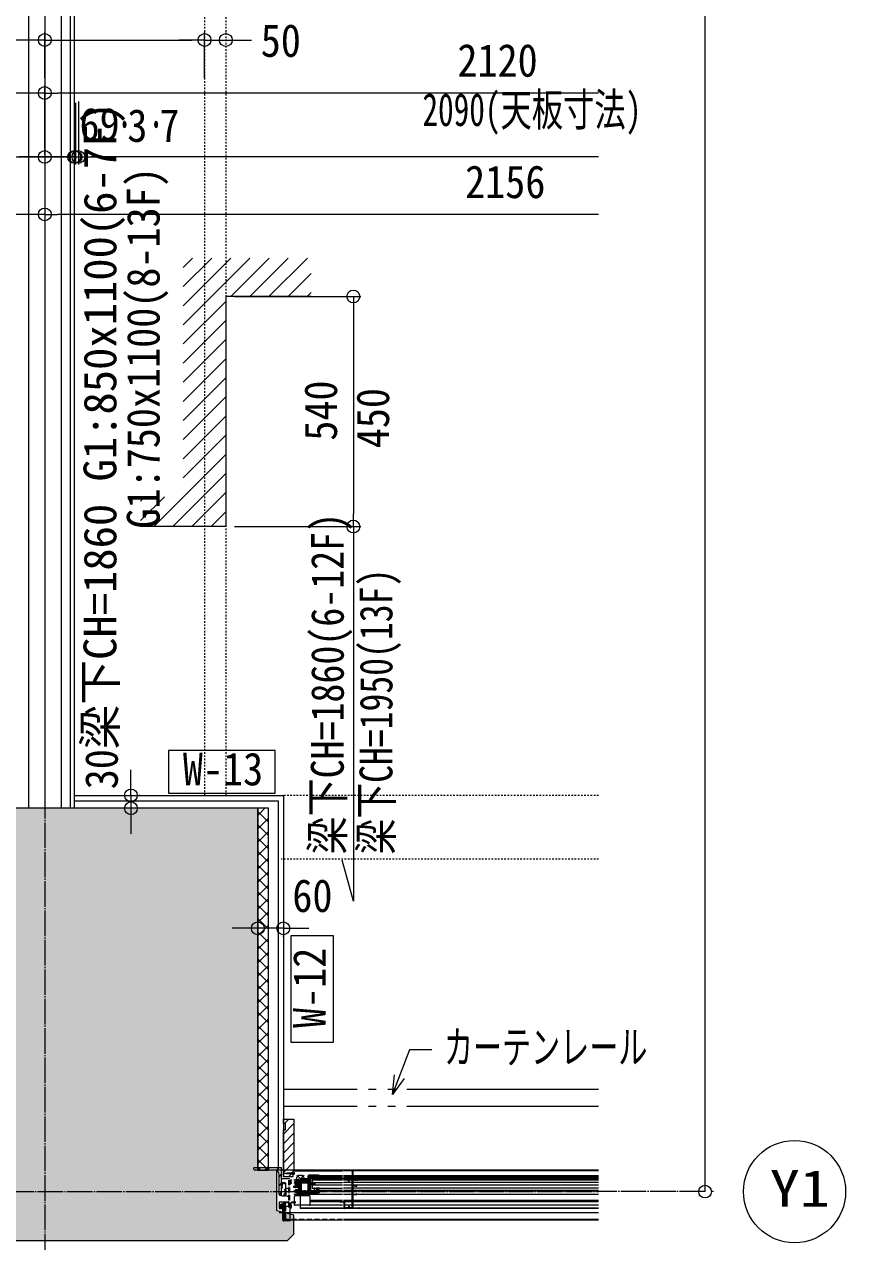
# Model space of a CAD drawing. Units: millimetres at full size, sheet at 1:30. Extents: x -17796 to 21385, y -23279 to 7734.
# Drawn here: x 19436 to 21364, y -5337 to -2479 of the extents above; entities that cross this region are included whole.
import ezdxf
from ezdxf.enums import TextEntityAlignment as Align

# ---------------------------------------------------------------- set-up
doc = ezdxf.new("R2010")
doc.units = ezdxf.units.MM
doc.header["$LTSCALE"] = 30
for name, pattern in [('USER11', [0.25, 0.125, -0.125]), ('USER14', [18.9, 15, -0.9, 0.6, -0.9, 0.6, -0.9]), ('USER2', [2, 1.25, -0.25, 0.25, -0.25]), ('USER7', [0.2, 0.1, -0.1]), ('USER8', [0.75, 0.5, -0.25]), ('USER9', [2.3, 2, -0.1, 0.1, -0.1])]:
    doc.linetypes.add(name, pattern=pattern)
for name, color, linetype, lineweight in [('0-1_(W)電灯', 253, 'Continuous', 18), ('0-A_RC壁', 21, 'Continuous', 18), ('0-C_0_4P', 4, 'Continuous', 18), ('0-D_破線', 30, 'Continuous', 18), ('0-E_遮音材', 254, 'Continuous', 18), ('1-0_掃き出しﾏｰｸ', 253, 'USER7', 18), ('1-8_CH表記', 2, 'Continuous', 18), ('1-F_衛生陶器・住設', 2, 'USER9', 18), ('3-2_寸法', 142, 'Continuous', 18), ('5-5_割付線', 4, 'Continuous', 18), ('5-6_---', 2, 'USER8', 18), ('5-7_補助線', 21, 'Continuous', 20), ('5-E_文字', 6, 'Continuous', 30), ('5-F_寸法', 2, 'USER8', 9), ('6-0_補助線1', 134, 'Continuous', 9), ('6-2_給湯', 2, 'Continuous', 9)]:
    doc.layers.add(name, color=color, linetype=linetype, lineweight=lineweight)
doc.layers.add('6-1_給水', color=7, linetype='Continuous')
doc.styles.add('ＭＳ ゴシック', font='')
doc.styles.get('ＭＳ ゴシック').set_extended_font_data('MS Gothic')

# ---------------------------------------------------------------- blocks, each defined once
blk = doc.blocks.new('REF-TO-1X861')
at = {"layer": '5-5_割付線'}
for p, q in [((3292, 7192.3), (3292, 7223.8)), ((3301, 7232.8), (4327, 7232.8)), ((3481, 7183.3), (3301, 7183.3)), ((3523, 7199.8), (3481, 7199.8)), ((3481, 7183.3), (3481, 7199.8)), ((3523, 7199.8), (3539.5, 7183.3)), ((3742, 7183.3), (3539.5, 7183.3)), ((3742, 6242.8), (3742, 7183.3)), ((3791.5, 5197.3), (3791.5, 7168.3)), ((3806.5, 7183.3), (3983.5, 7183.3)), ((3992.5, 7067.8), (3992.5, 7174.3)), ((4027, 7052.8), (4007.5, 7052.8)), ((4042, 7067.8), (4042, 7174.3)), ((4051, 7183.3), (4277.5, 7183.3)), ((4292.5, 7168.3), (4292.5, 6782.8)), ((4342, 7217.8), (4342, 6782.8)), ((3457, 6191.8), (3457, 6227.8)), ((3484, 6182.8), (3466, 6182.8)), ((3742, 6242.8), (3472, 6242.8)), ((3742, 6206.8), (3493, 6206.8)), ((3493, 6191.8), (3493, 6206.8)), ((3742, 5617.3), (3742, 6206.8)), ((4582, 6752.8), (4322.5, 6752.8)), ((4342, 6782.8), (4582, 6782.8)), ((3292, 5141.8), (3292, 5173.3)), ((3406, 5237.8), (3382, 5237.8)), ((3382, 5179.3), (3382, 5201.8)), ((3391, 5210.8), (3412, 5210.8)), ((3553, 5170.3), (3391, 5170.3)), ((3421, 5219.8), (3421, 5222.8)), ((3512.6, 5572.1), (3460.1, 5624.6)), ((3512, 5642.8), (3467.6, 5642.8)), ((3537.5, 5617.3), (3512, 5642.8)), ((3523, 5219.8), (3523, 5222.8)), ((3742, 5567.8), (3523.2, 5567.8)), ((3553, 5210.8), (3532, 5210.8)), ((3742, 5617.3), (3537.5, 5617.3)), ((3562, 5237.8), (3538, 5237.8)), ((3562, 5179.3), (3562, 5201.8)), ((3592, 5182.3), (3592, 5207.8)), ((3742, 5182.3), (3592, 5182.3)), ((3742, 5182.3), (3742, 5567.8)), ((3983.5, 5182.3), (3806.5, 5182.3)), ((3992.5, 5297.8), (3992.5, 5191.3)), ((4027, 5312.8), (4007.5, 5312.8)), ((4042, 5228.8), (4036, 5222.8)), ((4036, 5222.8), (4042, 5216.8)), ((4042, 5297.8), (4042, 5228.8)), ((4042, 5216.8), (4042, 5141.8)), ((3742, 5132.8), (3301, 5132.8)), ((3742, 4541.8), (3742, 5132.8)), ((3832, 4532.8), (3751, 4532.8)), ((3778, 4568.8), (3778, 5132.8)), ((4033, 5132.8), (3778, 5132.8)), ((3832, 4568.8), (3778, 4568.8)), ((3832, 4532.8), (3832, 4568.8))]:
    blk.add_line(p, q, dxfattribs=at)
blk.add_lwpolyline([(3352, 5207.8), (3352, 5182.3), (3301, 5182.3)], dxfattribs=at)
for centre, radius, start, end in [((3301, 7223.8), 9, 90, 180), ((3301, 7192.3), 9, 180, 270), ((3806.5, 7168.3), 15, 90, 180), ((3983.5, 7174.3), 9, 0, 90), ((4007.5, 7067.8), 15, 180, 270), ((4027, 7067.8), 15, 270, 0), ((4051, 7174.3), 9, 90, 180), ((4277.5, 7168.3), 15, 0, 90), ((4327, 7217.8), 15, 0, 90), ((3472, 6227.8), 15, 90, 180), ((3466, 6191.8), 9, 180, 270), ((3484, 6191.8), 9, 270, 0), ((4322.5, 6782.8), 30, 180, 270), ((4582, 6767.8), 15, 270, 90), ((3301, 5173.3), 9, 90, 180), ((3382, 5207.8), 30, 90, 180), ((3391, 5201.8), 9, 90, 180), ((3391, 5179.3), 9, 180, 270), ((3406, 5222.8), 15, 0, 90), ((3412, 5219.8), 9, 270, 0), ((3467.6, 5632.1), 10.6, 90, 225), ((3523.2, 5582.8), 15, 225, 270), ((3538, 5222.8), 15, 90, 180), ((3532, 5219.8), 9, 180, 270), ((3553, 5201.8), 9, 0, 90), ((3553, 5179.3), 9, 270, 360), ((3562, 5207.8), 30, 0, 90), ((3806.5, 5197.3), 15, 180, 270), ((3983.5, 5191.3), 9, 270, 0), ((4007.5, 5297.8), 15, 90, 180), ((4027, 5297.8), 15, 0, 90), ((3301, 5141.8), 9, 180, 270), ((3751, 4541.8), 9, 180, 270), ((4033, 5141.8), 9, 270, 0)]:
    blk.add_arc(centre, radius, start, end, dxfattribs=at)
blk = doc.blocks.new('BZA-127(RR)')
at = {"layer": '5-6_---'}
for p, q in [((696, 2040), (627.5, 2031.4)), ((627.5, 2031.4), (647.7, 1870.4)), ((627.5, 2031.4), (627.5, 1941.4)), ((647.7, 1870.4), (750, 1785.6)), ((647.7, 1870.4), (649, 1780.4)), ((819, 2010), (750, 2010)), ((750, 2010), (750, 90)), ((750, 1875.2), (819, 1818)), ((819, 1722), (750, 1722)), ((819, 2010), (819, 90)), ((819, 1248.5), (750, 1260)), ((819, 1248.5), (1059.9, 1208.4)), ((1110, 1149.2), (1110, 770.8)), ((627.5, 158.6), (649, 319.6)), ((696, 150), (627.5, 158.6)), ((649, 319.6), (750, 409.1)), ((696, 150), (714, 285)), ((696, 150), (696, 60)), ((714, 285), (750, 316.9)), ((714, 285), (714, 195)), ((819, 671.5), (750, 660)), ((750, 316.9), (819, 378)), ((819, 378), (750, 378)), ((819, 135), (750, 135)), ((819, 90), (750, 90)), ((819, 671.5), (1059.9, 711.6))]:
    blk.add_line(p, q, dxfattribs=at)
for points in [[(627.5, 1941.4), (649, 1780.4), (750, 1690.9)], [(696, 2040), (714, 1905), (750, 1875.2)], [(696, 60), (627.5, 68.6), (627.5, 158.6)], [(696, 60), (714, 195), (750, 226.4), (819, 286.6)]]:
    blk.add_lwpolyline(points, dxfattribs=at)
for centre, start, end in [((1050, 1149.2), 0, 80.53767), ((1050, 770.8), 279.46233, 0)]:
    blk.add_arc(centre, 60, start, end, dxfattribs=at)
blk = doc.blocks.new('BAP-500R')
at = {"layer": '5-7_補助線'}
for p, q in [((-450, 30), (-450, -969)), ((-420, 60), (0, 60)), ((60, 0), (60, -969)), ((-450, -969), (60, -969))]:
    blk.add_line(p, q, dxfattribs=at)
for centre, radius, start, end in [((-420, 30), 30, 90, 180), ((0, 0), 60, 0, 90)]:
    blk.add_arc(centre, radius, start, end, dxfattribs=at)
at = {"layer": '5-F_寸法'}
for p, q in [((-450, 0), (0, 0)), ((0, 0), (0, -969))]:
    blk.add_line(p, q, dxfattribs=at)
blk = doc.blocks.new('SUBL42TMR6')
at = {"layer": '5-E_文字', "linetype": 'USER8'}
blk.add_lwpolyline([(-90, 291), (0, 291), (0, 1224), (-90, 1224)], close=True, dxfattribs=at)
at = {"layer": '5-F_寸法'}
for p, q in [((-4125, 1224), (0, 1224)), ((-450, 1260), (0, 1260)), ((0, 0), (0, 1260)), ((-840, 0), (0, 0)), ((-839.7, 45), (0, 45))]:
    blk.add_line(p, q, dxfattribs=at)
at = {"layer": '6-0_補助線1', "color": 3, "lineweight": 20}
blk.add_line((-4125, 1260), (-450, 1260), dxfattribs=at)
at = {"layer": '6-2_給湯'}
for p, q in [((-78.1, 1219.7), (-77.8, 1219.7)), ((-78.1, 1172.1), (-77.8, 1172.1)), ((-78.1, 1124.4), (-77.8, 1124.4)), ((-78.1, 1076.8), (-77.8, 1076.8)), ((-78.1, 1029.2), (-77.8, 1029.2)), ((-78.1, 981.6), (-77.8, 981.6)), ((-78.1, 933.9), (-77.8, 933.9)), ((-78.1, 886.3), (-77.8, 886.3)), ((-66.2, 1195.9), (-65.9, 1195.9)), ((-66.2, 1148.2), (-65.9, 1148.2)), ((-66.2, 1100.6), (-65.9, 1100.6)), ((-66.2, 1053), (-65.9, 1053)), ((-66.2, 1005.4), (-65.9, 1005.4)), ((-66.2, 957.7), (-65.9, 957.7)), ((-66.2, 910.1), (-65.9, 910.1)), ((-66.2, 862.5), (-65.9, 862.5)), ((-54.3, 1219.7), (-54, 1219.7)), ((-54.3, 1172.1), (-54, 1172.1)), ((-54.3, 1124.4), (-54, 1124.4)), ((-54.3, 1076.8), (-54, 1076.8)), ((-54.3, 1029.2), (-54, 1029.2)), ((-54.3, 981.6), (-54, 981.6)), ((-54.3, 933.9), (-54, 933.9)), ((-54.3, 886.3), (-54, 886.3)), ((-42.4, 1195.9), (-42.1, 1195.9)), ((-42.4, 1148.2), (-42.1, 1148.2)), ((-42.4, 1100.6), (-42.1, 1100.6)), ((-42.4, 1053), (-42.1, 1053)), ((-42.4, 1005.4), (-42.1, 1005.4)), ((-42.4, 957.7), (-42.1, 957.7)), ((-42.4, 910.1), (-42.1, 910.1)), ((-42.4, 862.5), (-42.1, 862.5)), ((-30.5, 1219.7), (-30.2, 1219.7)), ((-30.5, 1172.1), (-30.2, 1172.1)), ((-30.5, 1124.4), (-30.2, 1124.4)), ((-30.5, 1076.8), (-30.2, 1076.8)), ((-30.5, 1029.2), (-30.2, 1029.2)), ((-30.5, 981.6), (-30.2, 981.6)), ((-30.5, 933.9), (-30.2, 933.9)), ((-30.5, 886.3), (-30.2, 886.3)), ((-18.6, 1195.9), (-18.3, 1195.9)), ((-18.6, 1148.2), (-18.3, 1148.2)), ((-18.6, 1100.6), (-18.3, 1100.6)), ((-18.6, 1053), (-18.3, 1053)), ((-18.6, 1005.4), (-18.3, 1005.4)), ((-18.6, 957.7), (-18.3, 957.7)), ((-18.6, 910.1), (-18.3, 910.1)), ((-18.6, 862.5), (-18.3, 862.5)), ((-6.7, 1219.7), (-6.4, 1219.7)), ((-6.7, 1172.1), (-6.4, 1172.1)), ((-6.7, 1124.4), (-6.4, 1124.4)), ((-6.7, 1076.8), (-6.4, 1076.8)), ((-6.7, 1029.2), (-6.4, 1029.2)), ((-6.7, 981.6), (-6.4, 981.6)), ((-6.7, 933.9), (-6.4, 933.9)), ((-6.7, 886.3), (-6.4, 886.3)), ((-78.1, 838.7), (-77.8, 838.7)), ((-78.1, 791.1), (-77.8, 791.1)), ((-78.1, 743.4), (-77.8, 743.4)), ((-78.1, 695.8), (-77.8, 695.8)), ((-78.1, 648.2), (-77.8, 648.2)), ((-78.1, 600.6), (-77.8, 600.6)), ((-78.1, 552.9), (-77.8, 552.9)), ((-78.1, 505.3), (-77.8, 505.3)), ((-78.1, 457.7), (-77.8, 457.7)), ((-78.1, 410.1), (-77.8, 410.1)), ((-78.1, 362.4), (-77.8, 362.4)), ((-78.1, 314.8), (-77.8, 314.8)), ((-66.2, 814.9), (-65.9, 814.9)), ((-66.2, 767.2), (-65.9, 767.2)), ((-66.2, 719.6), (-65.9, 719.6)), ((-66.2, 672), (-65.9, 672)), ((-66.2, 624.4), (-65.9, 624.4)), ((-66.2, 576.7), (-65.9, 576.7)), ((-66.2, 529.1), (-65.9, 529.1)), ((-66.2, 481.5), (-65.9, 481.5)), ((-66.2, 433.9), (-65.9, 433.9)), ((-66.2, 386.2), (-65.9, 386.2)), ((-66.2, 338.6), (-65.9, 338.6)), ((-54.3, 838.7), (-54, 838.7)), ((-54.3, 791.1), (-54, 791.1)), ((-54.3, 743.4), (-54, 743.4)), ((-54.3, 695.8), (-54, 695.8)), ((-54.3, 648.2), (-54, 648.2)), ((-54.3, 600.6), (-54, 600.6)), ((-54.3, 552.9), (-54, 552.9)), ((-54.3, 505.3), (-54, 505.3)), ((-54.3, 457.7), (-54, 457.7)), ((-54.3, 410.1), (-54, 410.1)), ((-54.3, 362.4), (-54, 362.4)), ((-54.3, 314.8), (-54, 314.8)), ((-42.4, 814.9), (-42.1, 814.9)), ((-42.4, 767.2), (-42.1, 767.2)), ((-42.4, 719.6), (-42.1, 719.6)), ((-42.4, 672), (-42.1, 672)), ((-42.4, 624.4), (-42.1, 624.4)), ((-42.4, 576.7), (-42.1, 576.7)), ((-42.4, 529.1), (-42.1, 529.1)), ((-42.4, 481.5), (-42.1, 481.5)), ((-42.4, 433.9), (-42.1, 433.9)), ((-42.4, 386.2), (-42.1, 386.2)), ((-42.4, 338.6), (-42.1, 338.6)), ((-30.5, 838.7), (-30.2, 838.7)), ((-30.5, 791.1), (-30.2, 791.1)), ((-30.5, 743.4), (-30.2, 743.4)), ((-30.5, 695.8), (-30.2, 695.8)), ((-30.5, 648.2), (-30.2, 648.2)), ((-30.5, 600.6), (-30.2, 600.6)), ((-30.5, 552.9), (-30.2, 552.9)), ((-30.5, 505.3), (-30.2, 505.3)), ((-30.5, 457.7), (-30.2, 457.7)), ((-30.5, 410.1), (-30.2, 410.1)), ((-30.5, 362.4), (-30.2, 362.4)), ((-30.5, 314.8), (-30.2, 314.8)), ((-18.6, 814.9), (-18.3, 814.9)), ((-18.6, 767.2), (-18.3, 767.2)), ((-18.6, 719.6), (-18.3, 719.6)), ((-18.6, 672), (-18.3, 672)), ((-18.6, 624.4), (-18.3, 624.4)), ((-18.6, 576.7), (-18.3, 576.7)), ((-18.6, 529.1), (-18.3, 529.1)), ((-18.6, 481.5), (-18.3, 481.5)), ((-18.6, 433.9), (-18.3, 433.9)), ((-18.6, 386.2), (-18.3, 386.2)), ((-18.6, 338.6), (-18.3, 338.6)), ((-6.7, 838.7), (-6.4, 838.7)), ((-6.7, 791.1), (-6.4, 791.1)), ((-6.7, 743.4), (-6.4, 743.4)), ((-6.7, 695.8), (-6.4, 695.8)), ((-6.7, 648.2), (-6.4, 648.2)), ((-6.7, 600.6), (-6.4, 600.6)), ((-6.7, 552.9), (-6.4, 552.9)), ((-6.7, 505.3), (-6.4, 505.3)), ((-6.7, 457.7), (-6.4, 457.7)), ((-6.7, 410.1), (-6.4, 410.1)), ((-6.7, 362.4), (-6.4, 362.4)), ((-6.7, 314.8), (-6.4, 314.8))]:
    blk.add_line(p, q, dxfattribs=at)
at = {"layer": '6-1_給水'}
blk.add_blockref('BAP-500R', (0, 1260), dxfattribs=at)

msp = doc.modelspace()

# ---------------------------------------------------------------- linework, layer by layer
at = {"layer": '0-1_(W)電灯', "color": 3, "linetype": 'USER11'}
for p, q in [((19859.07, 214.96), (19859.07, -4289.04)), ((19909.07, 214.96), (19909.07, -4289.04)), ((20784.07, -4289.04), (20044.07, -4289.04)), ((20784.07, -4439.04), (20039.07, -4439.04))]:
    msp.add_line(p, q, dxfattribs=at)
at = {"layer": '0-1_(W)電灯', "color": 171}
for p, q in [((19484.07, -2605.34), (19484.07, -2498.35)), ((19484.07, -2605.34), (19484.07, -2498.35)), ((19859.07, -2495.85), (19859.07, -2498.35)), ((19859.07, -2605.34), (19859.07, -2498.35)), ((19909.07, -2495.85), (19909.07, -2498.35)), ((19454.07, -2515.85), (19139.07, -2515.85)), ((19514.07, -2515.85), (19829.07, -2515.85)), ((19829.07, -2515.85), (19799.07, -2515.85)), ((19859.07, -2515.85), (19909.07, -2515.85)), ((19939.07, -2515.85), (19969.07, -2515.85)), ((19686.2, -4259.04), (19686.2, -4229.04)), ((19686.2, -4289.04), (19686.2, -4319.04)), ((19706.2, -4289.04), (19703.7, -4289.04)), ((19706.2, -4319.04), (19703.7, -4319.04)), ((19686.2, -4349.04), (19686.2, -4379.04)), ((19984.07, -4580.99), (19984.07, -4583.49)), ((19954.07, -4600.99), (19924.07, -4600.99)), ((20044.07, -4600.99), (19984.07, -4600.99)), ((20044.07, -4620.99), (20044.07, -4618.49)), ((20074.07, -4600.99), (20104.07, -4600.99))]:
    msp.add_line(p, q, dxfattribs=at)
at = {"layer": '0-1_(W)電灯', "color": 7}
for p, q in [((19484.07, -2515.85), (19454.07, -2515.85)), ((19484.07, -2515.85), (19514.07, -2515.85)), ((19859.07, -2515.85), (19829.07, -2515.85)), ((19859.07, -2515.85), (19829.07, -2515.85)), ((19909.07, -2515.85), (19939.07, -2515.85)), ((19484.07, -2640.34), (19454.07, -2640.34)), ((19484.07, -2640.34), (19514.07, -2640.34)), ((19412.07, -2790.34), (19442.07, -2790.34)), ((19415.07, -2790.34), (19445.07, -2790.34)), ((19484.07, -2790.34), (19454.07, -2790.34)), ((19484.07, -2790.34), (19514.07, -2790.34)), ((19553.07, -2790.34), (19523.07, -2790.34)), ((19556.07, -2790.34), (19526.07, -2790.34)), ((19553.07, -2790.34), (19583.07, -2790.34)), ((19556.07, -2790.34), (19586.07, -2790.34)), ((19563.07, -2790.34), (19593.07, -2790.34)), ((19563.07, -2790.34), (19593.07, -2790.34)), ((19484.07, -2925.31), (19454.07, -2925.31)), ((19484.07, -2925.31), (19514.07, -2925.31)), ((20208.37, -3117.91), (20208.37, -3147.91)), ((20208.37, -3657.91), (20208.37, -3627.91)), ((19686.2, -4289.04), (19686.2, -4259.04)), ((19686.2, -4319.04), (19686.2, -4349.04)), ((19984.07, -4600.99), (19954.07, -4600.99)), ((20044.07, -4600.99), (20074.07, -4600.99)), ((20300.26, -4991.23), (20316.37, -4949.22)), ((20040.07, -5163.04), (19975.07, -5163.04)), ((19975.07, -5166.04), (19975.07, -5163.04)), ((20025.57, -5169.04), (19978.07, -5169.04)), ((20040.07, -5228.04), (20040.07, -5163.04)), ((20034.07, -5225.04), (20034.07, -5177.54)), ((20040.07, -5228.04), (20037.07, -5228.04))]:
    msp.add_line(p, q, dxfattribs=at)
at = {"layer": '0-1_(W)電灯', "color": 6}
for p, q in [((19484.07, -2770.34), (19484.07, -2622.84)), ((19484.07, -2770.34), (19484.07, -2622.84)), ((19454.07, -2640.34), (17394.07, -2640.34)), ((20784.07, -2640.34), (19514.07, -2640.34)), ((19553.07, -2663.27), (19553.07, -2807.84)), ((19553.07, -2663.27), (19553.07, -2807.84)), ((19556.07, -2663.27), (19556.07, -2807.84)), ((19556.07, -2663.27), (19556.07, -2807.84)), ((19563.07, -2660.34), (19563.07, -2807.84)), ((19563.07, -2663.27), (19563.07, -2807.84)), ((19415.07, -2790.34), (19484.07, -2790.34)), ((19454.07, -2790.34), (19424.07, -2790.34)), ((19442.07, -2790.34), (19472.07, -2790.34)), ((19445.07, -2790.34), (19475.07, -2790.34)), ((19484.07, -2784.29), (19484.07, -2772.84)), ((19484.07, -2784.29), (19484.07, -2772.84)), ((19553.07, -2790.34), (19484.07, -2790.34)), ((19523.07, -2790.34), (19493.07, -2790.34)), ((19526.07, -2790.34), (19496.07, -2790.34)), ((19514.07, -2790.34), (19544.07, -2790.34)), ((19553.07, -2790.34), (19556.07, -2790.34)), ((19556.07, -2790.34), (19563.07, -2790.34)), ((19583.07, -2790.34), (19613.07, -2790.34)), ((19586.07, -2790.34), (19616.07, -2790.34)), ((20784.07, -2790.34), (19593.07, -2790.34)), ((19593.07, -2790.34), (19623.07, -2790.34)), ((19484.07, -2810.34), (19484.07, -2942.81)), ((19484.07, -2810.34), (19484.07, -2942.81)), ((19454.07, -2925.31), (17358.07, -2925.31)), ((20784.07, -2925.31), (19514.07, -2925.31))]:
    msp.add_line(p, q, dxfattribs=at)
at = {"layer": '0-1_(W)電灯', "color": 2}
for p, q in [((19809.07, -3049.71), (19831.03, -3027.75)), ((19809.07, -3094.62), (19875.93, -3027.75)), ((19809.07, -3139.52), (19920.84, -3027.75)), ((19809.07, -3184.42), (19965.74, -3027.75)), ((19920.47, -3117.91), (20010.64, -3027.75)), ((19965.38, -3117.91), (20055.54, -3027.75)), ((20010.28, -3117.91), (20100.44, -3027.75)), ((20055.18, -3117.91), (20109.07, -3064.02)), ((20100.08, -3117.91), (20109.07, -3108.92)), ((19809.07, -3229.32), (19909.07, -3129.32)), ((19929.07, -3117.91), (20225.87, -3117.91)), ((20208.37, -3147.91), (20208.37, -3627.91)), ((19809.07, -3274.22), (19909.07, -3174.22)), ((19809.07, -3319.12), (19909.07, -3219.12)), ((19809.07, -3364.02), (19909.07, -3264.02)), ((19809.07, -3408.92), (19909.07, -3308.92)), ((19809.07, -3453.83), (19909.07, -3353.83)), ((19809.07, -3498.73), (19909.07, -3398.73)), ((19809.07, -3543.63), (19909.07, -3443.63)), ((19739.69, -3657.91), (19909.07, -3488.53)), ((19784.59, -3657.91), (19909.07, -3533.43)), ((19709.07, -3598.73), (19719.88, -3587.91)), ((19709.07, -3643.63), (19764.78, -3587.91)), ((19829.49, -3657.91), (19909.07, -3578.33)), ((19874.39, -3657.91), (19909.07, -3623.23)), ((19929.07, -3657.91), (20225.87, -3657.91))]:
    msp.add_line(p, q, dxfattribs=at)
at = {"layer": '0-1_(W)電灯', "color": 41}
for p, q in [((19984.07, -4335.94), (20000.96, -4319.04)), ((20009.07, -4351.73), (19984.07, -4326.73)), ((19984.07, -4367.37), (20009.07, -4342.37)), ((20009.07, -4320.3), (20007.81, -4319.04)), ((20009.07, -4383.16), (19984.07, -4358.16)), ((19984.07, -4398.8), (20009.07, -4373.8)), ((20009.07, -4414.6), (19984.07, -4389.6)), ((19984.07, -4430.23), (20009.07, -4405.23)), ((20009.07, -4446.03), (19984.07, -4421.03)), ((19984.07, -4461.66), (20009.07, -4436.66)), ((20009.07, -4477.46), (19984.07, -4452.46)), ((19984.07, -4493.09), (20009.07, -4468.09)), ((20009.07, -4508.89), (19984.07, -4483.89)), ((19984.07, -4524.53), (20009.07, -4499.53)), ((20009.07, -4540.32), (19984.07, -4515.32)), ((19984.07, -4555.96), (20009.07, -4530.96)), ((20009.07, -4571.75), (19984.07, -4546.75)), ((19984.07, -4587.39), (20009.07, -4562.39)), ((20009.07, -4603.18), (19984.07, -4578.18)), ((19984.07, -4618.82), (20009.07, -4593.82)), ((20009.07, -4634.61), (19984.07, -4609.61)), ((19984.07, -4650.25), (20009.07, -4625.25)), ((20009.07, -4666.04), (19984.07, -4641.04)), ((19984.07, -4681.68), (20009.07, -4656.68)), ((20009.07, -4697.47), (19984.07, -4672.47)), ((19984.07, -4713.11), (20009.07, -4688.11)), ((20009.07, -4728.9), (19984.07, -4703.9)), ((19984.07, -4744.54), (20009.07, -4719.54)), ((20009.07, -4760.34), (19984.07, -4735.34)), ((19984.07, -4775.97), (20009.07, -4750.97)), ((20009.07, -4791.77), (19984.07, -4766.77)), ((19984.07, -4807.4), (20009.07, -4782.4)), ((20009.07, -4823.2), (19984.07, -4798.2)), ((19984.07, -4838.83), (20009.07, -4813.83)), ((20009.07, -4854.63), (19984.07, -4829.63)), ((19984.07, -4870.27), (20009.07, -4845.27)), ((20009.07, -4886.06), (19984.07, -4861.06)), ((19984.07, -4901.7), (20009.07, -4876.7)), ((20009.07, -4917.49), (19984.07, -4892.49)), ((19984.07, -4933.13), (20009.07, -4908.13)), ((20009.07, -4948.92), (19984.07, -4923.92)), ((19984.07, -4964.56), (20009.07, -4939.56)), ((20009.07, -4980.35), (19984.07, -4955.35)), ((19984.07, -4995.99), (20009.07, -4970.99)), ((20009.07, -5011.78), (19984.07, -4986.78)), ((19984.07, -5027.42), (20009.07, -5002.42)), ((20009.07, -5043.21), (19984.07, -5018.21)), ((19984.07, -5058.85), (20009.07, -5033.85)), ((20009.07, -5074.64), (19984.07, -5049.64)), ((19984.07, -5090.28), (20009.07, -5065.28)), ((20009.07, -5106.08), (19984.07, -5081.08)), ((19984.07, -5121.71), (20009.07, -5096.71)), ((20009.07, -5137.51), (19984.07, -5112.51)), ((19984.07, -5153.14), (20009.07, -5128.14)), ((20009.07, -5168.94), (19984.07, -5143.94)), ((19999.6, -5169.04), (20009.07, -5159.57))]:
    msp.add_line(p, q, dxfattribs=at)
at = {"layer": '0-1_(W)電灯', "color": 3, "linetype": 'USER14'}
for p, q in [((20784.07, -4979.04), (20044.07, -4979.04)), ((20784.07, -5019.04), (20044.07, -5019.04))]:
    msp.add_line(p, q, dxfattribs=at)
at = {"layer": '0-1_(W)電灯', "color": 9}
for p, q in [((20056.73, -5049.04), (20046.73, -5059.04)), ((20069.07, -5059.16), (20044.07, -5084.16)), ((20069.07, -5081.61), (20044.07, -5106.61)), ((20069.07, -5104.06), (20044.07, -5129.06)), ((20069.07, -5126.51), (20044.07, -5151.51)), ((20044.07, -5134.04), (20044.07, -5184.04)), ((19990.73, -5163.04), (19984.73, -5169.04)), ((20011.94, -5163.04), (20005.94, -5169.04)), ((20033.16, -5163.04), (20027.03, -5169.17)), ((20069.07, -5148.96), (20044.07, -5173.96)), ((20069.07, -5169.04), (20182.57, -5169.04)), ((20069.07, -5170.54), (20182.57, -5170.54)), ((20784.07, -5169.04), (20185.57, -5169.04)), ((20784.07, -5170.54), (20185.57, -5170.54)), ((20040.07, -5177.35), (20034.07, -5183.35)), ((20040.07, -5198.56), (20034.07, -5204.56)), ((20059.37, -5189.04), (20040.07, -5189.04)), ((20040.07, -5228.04), (20040.07, -5199.06)), ((20049.07, -5199.06), (20049.07, -5228.04)), ((20066.07, -5174.41), (20056.44, -5184.04)), ((20075.87, -5192.54), (20069.07, -5192.54)), ((20078.97, -5192.54), (20069.07, -5192.54)), ((20092.63, -5180.49), (20075.51, -5197.6)), ((20092.63, -5197.6), (20075.51, -5180.49)), ((20103.07, -5192.54), (20079.57, -5192.54)), ((20103.07, -5190.69), (20083.77, -5190.69)), ((20103.07, -5189.04), (20084.07, -5189.04)), ((20084.07, -5189.04), (20084.07, -5190.69)), ((20784.07, -5189.04), (20084.07, -5189.04)), ((20118.07, -5197.89), (20112.07, -5203.89)), ((20118.07, -5203.89), (20112.07, -5197.89)), ((20117.07, -5190.89), (20117.07, -5185.04)), ((20118.07, -5184.04), (20121.07, -5184.04)), ((20121.07, -5191.89), (20118.07, -5191.89)), ((20129.07, -5191.89), (20121.07, -5191.89)), ((20121.71, -5191.66), (20121.94, -5191.89)), ((20122.07, -5185.04), (20122.07, -5190.89)), ((20122.07, -5190.89), (20122.07, -5186.29)), ((20126.03, -5186.29), (20122.07, -5190.25)), ((20123.78, -5186.29), (20122.07, -5188.01)), ((20122.07, -5187.53), (20126.43, -5191.89)), ((20122.07, -5189.78), (20124.19, -5191.89)), ((20127.07, -5187.5), (20122.67, -5191.89)), ((20123.08, -5186.29), (20127.13, -5190.34)), ((20127.07, -5189.74), (20124.92, -5191.89)), ((20125.32, -5186.29), (20127.07, -5188.04)), ((20182.57, -5182.04), (20126.07, -5182.04)), ((20182.57, -5184.29), (20127.07, -5184.29)), ((20182.57, -5186.29), (20127.07, -5186.29)), ((20127.71, -5191.35), (20127.16, -5191.89)), ((20128.62, -5191.84), (20128.68, -5191.89)), ((20784.07, -5182.04), (20185.57, -5182.04)), ((20784.07, -5184.29), (20185.57, -5184.29)), ((20784.07, -5186.29), (20185.57, -5186.29)), ((20784.07, -5191.89), (20185.57, -5191.89)), ((20784.07, -5197.89), (20185.57, -5197.89)), ((20040.07, -5219.77), (20034.15, -5225.69)), ((20082.07, -5206.39), (20069.07, -5206.39)), ((20069.07, -5209.19), (20069.07, -5206.39)), ((20082.07, -5209.19), (20069.07, -5209.19)), ((20182.57, -5226.04), (20069.07, -5226.04)), ((20117.07, -5217.54), (20117.07, -5211.69)), ((20118.07, -5210.69), (20121.07, -5210.69)), ((20121.07, -5218.54), (20118.07, -5218.54)), ((20129.07, -5210.69), (20121.07, -5210.69)), ((20121.83, -5210.69), (20121.65, -5210.88)), ((20126.32, -5210.69), (20122.07, -5214.95)), ((20124.08, -5210.69), (20122.07, -5212.7)), ((20122.07, -5211.69), (20122.07, -5217.54)), ((20122.07, -5211.69), (20122.07, -5216.29)), ((20122.07, -5212.23), (20126.14, -5216.29)), ((20122.07, -5214.47), (20123.89, -5216.29)), ((20122.78, -5210.69), (20127.07, -5214.98)), ((20127.17, -5212.09), (20122.97, -5216.29)), ((20125.03, -5210.69), (20127.07, -5212.74)), ((20127.07, -5214.44), (20125.21, -5216.29)), ((20182.57, -5216.29), (20127.07, -5216.29)), ((20182.57, -5218.29), (20127.07, -5218.29)), ((20127.27, -5210.69), (20127.77, -5211.19)), ((20128.57, -5210.69), (20128.46, -5210.8)), ((20784.07, -5203.89), (20185.57, -5203.89)), ((20784.07, -5210.69), (20185.57, -5210.69)), ((20784.07, -5216.29), (20185.57, -5216.29)), ((20784.07, -5218.29), (20185.57, -5218.29)), ((20784.07, -5226.04), (20185.57, -5226.04)), ((20034.07, -5250.54), (20049.07, -5244.04)), ((20041.82, -5250.54), (20034.07, -5258.3)), ((20039, -5250.54), (20034.07, -5255.47)), ((20036.17, -5250.54), (20034.07, -5252.64)), ((20034.07, -5252.11), (20040.5, -5258.54)), ((20034.07, -5254.94), (20037.67, -5258.54)), ((20035.33, -5250.54), (20043.33, -5258.54)), ((20044.65, -5250.54), (20036.65, -5258.54)), ((20038.16, -5250.54), (20046.16, -5258.54)), ((20047.48, -5250.54), (20039.48, -5258.54)), ((20040.99, -5250.54), (20048.99, -5258.54)), ((20049.07, -5251.79), (20042.31, -5258.54)), ((20043.82, -5250.54), (20049.07, -5255.8)), ((20049.07, -5254.61), (20045.14, -5258.54)), ((20046.64, -5250.54), (20049.07, -5252.97)), ((20049.07, -5257.44), (20047.97, -5258.54)), ((20182.57, -5251.24), (20069.07, -5251.24)), ((20182.57, -5257.64), (20084.07, -5257.64)), ((20084.07, -5257.64), (20084.07, -5259.04)), ((20182.57, -5239.89), (20107.07, -5239.89)), ((20182.57, -5242.69), (20107.07, -5242.69)), ((20784.07, -5239.89), (20185.57, -5239.89)), ((20784.07, -5242.69), (20185.57, -5242.69)), ((20784.07, -5251.24), (20185.57, -5251.24)), ((20784.07, -5257.64), (20185.57, -5257.64)), ((20034.07, -5257.77), (20034.85, -5258.54)), ((20182.57, -5259.04), (20083.77, -5259.04)), ((20784.07, -5259.04), (20185.57, -5259.04)), ((20784.07, -5284.84), (20185.57, -5284.84)), ((20784.07, -5286.04), (20185.57, -5286.04))]:
    msp.add_line(p, q, dxfattribs=at)
at = {"layer": '0-1_(W)電灯', "color": 1, "linetype": 'USER2', "lineweight": 9}
msp.add_line((20071.07, -5176.54), (20047.08, -5176.54), dxfattribs=at)
at = {"layer": '0-1_(W)電灯', "color": 3, "linetype": 'USER8', "lineweight": 20}
for p, q in [((20052.87, -5175.53), (20049.08, -5176.54)), ((20052.87, -5177.56), (20049.08, -5176.54)), ((20049.38, -5177.25), (20049.68, -5175.76)), ((20050.71, -5177.6), (20051.16, -5175.37)), ((20052.04, -5177.96), (20052.64, -5174.97)), ((20062.39, -5175.2), (20052.87, -5175.53)), ((20061.86, -5177.88), (20052.87, -5177.56)), ((20053.4, -5178.18), (20054.06, -5174.89)), ((20054.79, -5178.23), (20055.46, -5174.84)), ((20056.18, -5178.28), (20056.87, -5174.79)), ((20057.57, -5178.33), (20058.28, -5174.74)), ((20058.96, -5178.37), (20059.69, -5174.69)), ((20060.35, -5178.42), (20061.1, -5174.64)), ((20061.77, -5178.29), (20062.47, -5174.8)), ((20067.07, -5178.29), (20061.77, -5178.29)), ((20067.07, -5174.8), (20062.47, -5174.8)), ((20068.82, -5173.05), (20067.07, -5174.8)), ((20067.07, -5174.8), (20067.07, -5178.29)), ((20068.82, -5180.04), (20067.07, -5178.29)), ((20068.82, -5173.05), (20068.82, -5180.04)), ((20069.07, -5173.05), (20068.82, -5173.05)), ((20069.07, -5180.04), (20068.82, -5180.04)), ((20069.07, -5173.05), (20069.07, -5180.04))]:
    msp.add_line(p, q, dxfattribs=at)
at = {"layer": '0-1_(W)電灯', "color": 21, "lineweight": 20}
for p, q in [((20071.07, -5198.54), (20071.07, -5201.01)), ((20072.07, -5198.04), (20071.57, -5198.04)), ((20072.07, -5198.04), (20072.07, -5199.54)), ((20072.07, -5199.54), (20079.17, -5199.54)), ((20079.17, -5197.14), (20081.97, -5197.14)), ((20079.17, -5199.54), (20079.17, -5197.14)), ((20081.97, -5203.04), (20081.97, -5197.14)), ((20103.07, -5194.84), (20103.07, -5181.34)), ((20103.07, -5194.84), (20104.07, -5194.84)), ((20103.57, -5180.84), (20108.57, -5180.84)), ((20104.07, -5181.84), (20104.07, -5194.84)), ((20104.07, -5181.84), (20109.07, -5181.84)), ((20106.07, -5182.04), (20106.07, -5181.84)), ((20107.07, -5182.04), (20107.07, -5181.84)), ((20109.07, -5182.04), (20109.07, -5181.34)), ((20071.51, -5201.84), (20073.71, -5203.31)), ((20105.07, -5228.74), (20072.07, -5228.74)), ((20075.57, -5203.04), (20081.97, -5203.04)), ((20070.07, -5249.24), (20070.07, -5230.74)), ((20105.07, -5251.24), (20072.07, -5251.24)), ((20107.07, -5249.24), (20107.07, -5230.74))]:
    msp.add_line(p, q, dxfattribs=at)
at = {"layer": '0-1_(W)電灯', "color": 4, "lineweight": 40}
for p, q in [((20072.07, -5197.82), (20072.07, -5199.54)), ((20072.97, -5199.54), (20072.07, -5199.54)), ((20073.27, -5199.24), (20073.27, -5197.89)), ((20076.84, -5195.1), (20073.6, -5195.88)), ((20077.25, -5196.54), (20073.65, -5197.41)), ((20077.07, -5199.24), (20077.07, -5198.94)), ((20077.25, -5196.54), (20078.17, -5196.54)), ((20077.31, -5195.04), (20104.07, -5195.04)), ((20077.37, -5198.64), (20077.87, -5198.64)), ((20077.87, -5199.54), (20077.37, -5199.54)), ((20078.17, -5198.34), (20078.17, -5196.54)), ((20079.07, -5196.99), (20082.82, -5196.99)), ((20079.07, -5196.99), (20079.07, -5198.34)), ((20082.07, -5207.29), (20082.07, -5199.99)), ((20082.82, -5199.99), (20082.07, -5199.99)), ((20082.82, -5199.99), (20082.82, -5196.99)), ((20104.12, -5196.99), (20084.02, -5196.99)), ((20084.02, -5218.59), (20084.02, -5196.99)), ((20104.07, -5195.04), (20104.07, -5183.04)), ((20104.12, -5218.59), (20104.12, -5196.99)), ((20126.07, -5182.04), (20105.07, -5182.04)), ((20106.07, -5207.29), (20106.07, -5184.04)), ((20106.07, -5184.04), (20111.26, -5184.04)), ((20111.87, -5183.64), (20111.62, -5183.9)), ((20111.87, -5183.64), (20125.87, -5183.64)), ((20126.57, -5186.29), (20122.48, -5186.29)), ((20127.07, -5185.79), (20127.07, -5183.04)), ((20072.97, -5216.04), (20072.07, -5216.04)), ((20072.07, -5217.77), (20072.07, -5216.04)), ((20073.27, -5216.34), (20073.27, -5217.7)), ((20076.84, -5220.49), (20073.6, -5219.71)), ((20077.25, -5219.04), (20073.65, -5218.18)), ((20077.07, -5216.34), (20077.07, -5216.64)), ((20077.25, -5219.04), (20078.17, -5219.04)), ((20077.31, -5220.54), (20126.07, -5220.54)), ((20077.87, -5216.04), (20077.37, -5216.04)), ((20077.37, -5216.94), (20077.87, -5216.94)), ((20078.17, -5217.24), (20078.17, -5219.04)), ((20079.07, -5218.59), (20079.07, -5217.24)), ((20079.07, -5218.59), (20082.82, -5218.59)), ((20082.07, -5215.59), (20082.07, -5208.29)), ((20082.82, -5215.59), (20082.07, -5215.59)), ((20082.82, -5215.59), (20082.82, -5218.59)), ((20086.81, -5218.59), (20084.02, -5218.59)), ((20087.17, -5218.74), (20087.87, -5219.44)), ((20087.87, -5219.44), (20093.07, -5219.44)), ((20095.07, -5219.44), (20095.07, -5218.59)), ((20095.07, -5219.44), (20100.27, -5219.44)), ((20100.97, -5218.74), (20100.27, -5219.44)), ((20101.33, -5218.59), (20104.12, -5218.59)), ((20106.07, -5218.54), (20106.07, -5208.29)), ((20106.07, -5218.54), (20111.26, -5218.54)), ((20111.87, -5218.94), (20111.62, -5218.69)), ((20111.87, -5218.94), (20125.87, -5218.94)), ((20125.87, -5217.39), (20122.45, -5217.12)), ((20126.57, -5216.29), (20122.48, -5216.29)), ((20125.87, -5218.94), (20125.87, -5217.39)), ((20127.07, -5216.79), (20127.07, -5219.54))]:
    msp.add_line(p, q, dxfattribs=at)
at = {"layer": '0-1_(W)電灯', "color": 60}
for p, q in [((20092.63, -5180.49), (20075.51, -5197.6)), ((20092.63, -5197.6), (20075.51, -5180.49))]:
    msp.add_line(p, q, dxfattribs=at)
at = {"layer": '0-1_(W)電灯', "color": 4, "lineweight": 20}
for p, q in [((20076.27, -5191.44), (20075.97, -5191.44)), ((20079.16, -5194.92), (20076.03, -5195.1)), ((20078.67, -5194.36), (20076.04, -5194.53)), ((20076.57, -5191.74), (20076.57, -5192.24)), ((20076.94, -5192.54), (20076.87, -5192.54)), ((20077.58, -5192.03), (20077.16, -5192.46)), ((20078.67, -5191.94), (20077.79, -5191.94)), ((20078.97, -5192.24), (20078.97, -5194.04)), ((20080.47, -5191.44), (20079.57, -5191.44)), ((20079.57, -5191.44), (20079.57, -5194.49)), ((20080.77, -5190.74), (20080.77, -5191.14))]:
    msp.add_line(p, q, dxfattribs=at)
at = {"layer": '0-1_(W)電灯', "color": 2}
for points in [[(20109.07, -3117.91), (19909.07, -3117.91), (19909.07, -3657.91), (19709.07, -3657.91)], [(20208.37, -3657.91), (20208.37, -4537.67), (20182.49, -4441.08)]]:
    msp.add_lwpolyline(points, dxfattribs=at)
for points in [[(19774.63, -4283.66), (20024.63, -4283.66), (20024.63, -4183.66), (19774.63, -4183.66)], [(20161.99, -4868.55), (20161.99, -4618.55), (20061.99, -4618.55), (20061.99, -4868.55)]]:
    msp.add_lwpolyline(points, close=True, dxfattribs=at)
at = {"layer": '0-1_(W)電灯', "color": 4}
for points in [[(19553.07, -4289.04), (20044.07, -4289.04), (20044.07, -5169.04)], [(19553.07, -4301.56), (20031.55, -4301.56), (20031.55, -5169.04)]]:
    msp.add_lwpolyline(points, dxfattribs=at)
at = {"layer": '0-1_(W)電灯', "color": 41}
msp.add_lwpolyline([(20009.07, -4319.04), (19984.07, -4319.04), (19984.07, -5169.04), (20009.07, -5169.04)], close=True, dxfattribs=at)
at = {"layer": '0-1_(W)電灯', "color": 94}
msp.add_lwpolyline([(20392.32, -4886.42), (20340.46, -4886.42), (20300.58, -4990.39)], dxfattribs=at)
at = {"layer": '0-1_(W)電灯', "color": 7}
msp.add_lwpolyline([(20327.63, -4953.54), (20300.26, -4991.23), (20305.11, -4944.9)], dxfattribs=at)
at = {"layer": '0-1_(W)電灯', "color": 9}
for points in [[(20044.07, -5049.04), (20069.07, -5049.04), (20069.07, -5169.04), (20066.07, -5169.04), (20066.07, -5184.04), (20044.07, -5184.04), (20044.07, -5074.04), (20049.07, -5074.04), (20049.07, -5059.04), (20044.07, -5059.04)], [(20112.07, -5203.89), (20112.07, -5197.89), (20118.07, -5197.89), (20118.07, -5203.89)], [(20034.07, -5250.54), (20049.07, -5250.54), (20049.07, -5244.04), (20034.07, -5244.04)], [(20034.07, -5258.54), (20049.07, -5258.54), (20049.07, -5250.54), (20034.07, -5250.54)]]:
    msp.add_lwpolyline(points, close=True, dxfattribs=at)
at = {"layer": '0-1_(W)電灯', "color": 4, "lineweight": 20}
msp.add_lwpolyline([(20080.47, -5190.44), (20076.57, -5190.44), (20075.82, -5190.89)], dxfattribs=at)
at = {"layer": '0-1_(W)電灯', "color": 9}
for points in [[(20784.07, -5259.04), (20084.07, -5259.04), (20084.07, -5189.04)], [(20182.57, -5191.89), (20112.07, -5191.89), (20112.07, -5197.89), (20182.57, -5197.89)], [(20122.07, -5186.29), (20127.07, -5186.29), (20127.07, -5189.89)], [(20182.57, -5203.89), (20112.07, -5203.89), (20112.07, -5210.69), (20182.57, -5210.69)], [(20122.07, -5216.29), (20127.07, -5216.29), (20127.07, -5212.69)]]:
    msp.add_lwpolyline(points, dxfattribs=at)
at = {"layer": '0-1_(W)電灯', "color": 4, "lineweight": 40}
for points in [[(20125.87, -5183.64), (20125.87, -5185.19), (20122.45, -5185.46)], [(20093.07, -5219.44), (20093.07, -5218.59), (20095.07, -5218.59)]]:
    msp.add_lwpolyline(points, dxfattribs=at)
at = {"layer": '0-1_(W)電灯', "color": 21, "lineweight": 20}
msp.add_lwpolyline([(20075.48, -5203.13), (20075.57, -5203.04), (20075.36, -5202.54)], dxfattribs=at)
at = {"layer": '0-1_(W)電灯', "color": 7}
for centre in [(19484.07, -2515.85), (19484.07, -2515.85), (19859.07, -2515.85), (19859.07, -2515.85), (19909.07, -2515.85), (19484.07, -2640.34), (19484.07, -2640.34), (19484.07, -2790.34), (19484.07, -2790.34), (19553.07, -2790.34), (19553.07, -2790.34), (19556.07, -2790.34), (19556.07, -2790.34), (19563.07, -2790.34), (19563.07, -2790.34), (19484.07, -2925.31), (19484.07, -2925.31), (20208.37, -3117.91), (20208.37, -3657.91), (19686.2, -4289.04), (19686.2, -4319.04), (19984.07, -4600.99), (20044.07, -4600.99)]:
    msp.add_circle(centre, 15, dxfattribs=at)
at = {"layer": '0-1_(W)電灯', "color": 9}
msp.add_circle((20084.07, -5189.04), 8.9, dxfattribs=at)
at = {"layer": '0-1_(W)電灯', "color": 60}
msp.add_circle((20084.07, -5189.04), 8.9, dxfattribs=at)
at = {"layer": '0-1_(W)電灯', "color": 7}
for centre, radius, start, end in [((19978.07, -5166.04), 3, 180, 270), ((20025.57, -5177.54), 8.5, 359.99999, 90), ((20037.07, -5225.04), 3, 180, 270)]:
    msp.add_arc(centre, radius, start, end, dxfattribs=at)
at = {"layer": '0-1_(W)電灯', "color": 9}
for centre, radius, start, end in [((20042.32, -5201.06), 3.01, 41.63354, 138.36646), ((20038.82, -5202.06), 3.25, 335.2991, 67.38014), ((20046.82, -5201.06), 3.01, 41.63354, 138.36646), ((20046.82, -5197.06), 3.01, 221.63354, 318.36646), ((20118.07, -5185.04), 1, 90, 180), ((20118.07, -5190.89), 1, 180, 270), ((20121.07, -5185.04), 1, 0, 90), ((20121.07, -5190.89), 1, 270, 0), ((20121.07, -5190.89), 1, 270, 0), ((20129.07, -5189.89), 2, 180, 270), ((20039.07, -5205.06), 3.16, 328.72073, 71.56505), ((20038.82, -5208.06), 3.25, 292.61986, 67.38014), ((20042.32, -5226.04), 3.01, 221.63354, 318.36646), ((20046.82, -5230.04), 3.01, 41.63354, 138.36646), ((20046.82, -5226.04), 3.01, 221.63354, 318.36646), ((20047.82, -5217.71), 3.25, 335.2991, 67.38014), ((20048.07, -5220.71), 3.16, 328.72073, 71.56505), ((20047.82, -5223.71), 3.25, 292.61986, 67.38014), ((20118.07, -5211.69), 1, 90, 180), ((20118.07, -5217.54), 1, 180, 270), ((20121.07, -5211.69), 1, 0, 90), ((20121.07, -5211.69), 1, 0, 90), ((20121.07, -5217.54), 1, 270, 0), ((20129.07, -5212.69), 2, 90, 180)]:
    msp.add_arc(centre, radius, start, end, dxfattribs=at)
at = {"layer": '0-1_(W)電灯', "color": 21, "lineweight": 20}
for centre, radius, start, end in [((20071.57, -5198.54), 0.5, 90, 180), ((20103.57, -5181.34), 0.5, 90, 180), ((20108.57, -5181.34), 0.5, 0, 90), ((20072.07, -5230.74), 2, 90, 180), ((20072.07, -5201.01), 1, 180, 236.30993), ((20074.49, -5202.14), 1.4, 236.30993, 315), ((20105.07, -5230.74), 2, 0, 90), ((20072.07, -5249.24), 2, 180, 270), ((20105.07, -5249.24), 2, 270, 0)]:
    msp.add_arc(centre, radius, start, end, dxfattribs=at)
at = {"layer": '0-1_(W)電灯', "color": 4, "lineweight": 40}
for centre, radius, start, end in [((20074.07, -5197.82), 2, 103.49573, 180), ((20072.97, -5199.24), 0.3, 270, 0), ((20073.77, -5197.89), 0.5, 103.49573, 180), ((20077.31, -5197.04), 2, 90, 103.49573), ((20077.37, -5198.94), 0.3, 90, 180), ((20077.37, -5199.24), 0.3, 180, 270), ((20077.87, -5198.34), 1.2, 270, 0), ((20077.87, -5198.34), 0.3, 270, 0), ((20105.07, -5183.04), 1, 90, 180), ((20111.26, -5183.54), 0.5, 270, 315), ((20122.48, -5185.88), 0.416, 94.51399, 270), ((20126.07, -5183.04), 1, 0, 90), ((20126.57, -5185.79), 0.5, 270, 0), ((20074.07, -5217.77), 2, 180, 256.50427), ((20072.97, -5216.34), 0.3, 0, 90), ((20073.77, -5217.7), 0.5, 180, 256.50427), ((20077.31, -5218.54), 2, 256.50427, 270), ((20077.37, -5216.34), 0.3, 90, 180), ((20077.37, -5216.64), 0.3, 180, 270), ((20077.87, -5217.24), 1.2, 0, 90), ((20077.87, -5217.24), 0.3, 0, 90), ((20082.07, -5207.79), 0.5, 270, 90), ((20086.81, -5219.09), 0.5, 45, 90), ((20101.33, -5219.09), 0.5, 90, 135), ((20106.07, -5207.79), 0.5, 90, 270), ((20111.26, -5219.04), 0.5, 45, 90), ((20122.48, -5216.71), 0.416, 90, 265.48601), ((20126.07, -5219.54), 1, 270, 0), ((20126.57, -5216.79), 0.5, 0, 90)]:
    msp.add_arc(centre, radius, start, end, dxfattribs=at)
at = {"layer": '0-1_(W)電灯', "color": 4, "lineweight": 20}
for centre, radius, start, end in [((20076.31, -5193.81), 1.33, 50.77127, 257.83054), ((20076.26, -5193.84), 0.724, 67.46627, 252.46574), ((20075.97, -5191.14), 0.3, 120.40916, 270), ((20076.57, -5191.44), 0.3, 270, 180), ((20076.94, -5193.12), 0.4, 188.21941, 58.21421), ((20076.87, -5192.24), 0.3, 180, 270), ((20076.94, -5192.24), 0.3, 270, 315), ((20077.79, -5192.24), 0.3, 90, 135), ((20078.67, -5192.24), 0.3, 0, 90), ((20078.97, -5194.34), 0.3, 183.80925, 90), ((20079.09, -5194.45), 0.484, 279.03543, 354.77382), ((20080.47, -5190.74), 0.3, 0, 90), ((20080.47, -5191.14), 0.3, 270, 0)]:
    msp.add_arc(centre, radius, start, end, dxfattribs=at)
at = {"layer": '0-A_RC壁'}
msp.add_line((19484.07, 2430.96), (19484.07, -4319.04), dxfattribs=at)
at = {"layer": '0-C_0_4P'}
for p, q in [((19543.57, 2430.96), (19543.57, -4319.04)), ((19553.07, 2430.96), (19553.07, -4319.04))]:
    msp.add_line(p, q, dxfattribs=at)
at = {"layer": '0-D_破線'}
for p, q in [((19445.57, 2430.96), (19445.57, -4319.04)), ((19522.57, 2430.96), (19522.57, -4319.04))]:
    msp.add_line(p, q, dxfattribs=at)
at = {"layer": '0-E_遮音材'}
for points in [[(19984.07, -5169.04), (18984.07, -4319.04), (19984.07, -4319.04)], [(19984.07, -5169.04), (18984.07, -5169.04), (18984.07, -4319.04)], [(18939.07, -5264.04), (19984.07, -5169.04), (20029.07, -5264.04)], [(18984.07, -5169.04), (19984.07, -5169.04), (18939.07, -5264.04)], [(20029.07, -5264.04), (19984.07, -5169.04), (20029.07, -5169.04)], [(18914.07, -5334.04), (20029.07, -5264.04), (20054.07, -5334.04)], [(18939.07, -5264.04), (20029.07, -5264.04), (18914.07, -5334.04)], [(20054.07, -5334.04), (20029.07, -5264.04), (20069.07, -5274.04)], [(20054.07, -5334.04), (20069.07, -5274.04), (20069.07, -5319.04)]]:
    msp.add_solid(points, dxfattribs=at)
at = {"layer": '1-0_掃き出しﾏｰｸ', "color": 7, "linetype": 'Continuous'}
msp.add_lwpolyline([(18984.07, -5169.04), (18939.07, -5169.04), (18939.07, -5264.04), (18899.07, -5274.04), (18899.07, -5319.04), (18914.07, -5334.04), (20054.07, -5334.04), (20069.07, -5319.04), (20069.07, -5274.04), (20029.07, -5264.04), (20029.07, -5169.04), (19984.07, -5169.04), (19984.07, -4319.04), (18984.07, -4319.04)], close=True, dxfattribs=at)
at = {"layer": '1-8_CH表記'}
for p, q in [((21034.07, -5189.04), (21034.07, 4750.96)), ((21054.07, -5219.04), (21051.57, -5219.04))]:
    msp.add_line(p, q, dxfattribs=at)
at = {"layer": '1-8_CH表記', "color": 7}
msp.add_line((21034.07, -5219.04), (21034.07, -5189.04), dxfattribs=at)
at = {"layer": '1-8_CH表記'}
msp.add_circle((21244.07, -5219.04), 120, dxfattribs=at)
at = {"layer": '1-8_CH表記', "color": 7}
msp.add_circle((21034.07, -5219.04), 15, dxfattribs=at)
at = {"layer": '1-F_衛生陶器・住設'}
for p, q in [((19484.07, 5031.57), (19484.07, -8088.63)), ((12084.07, -5219.04), (20784.07, -5219.04)), ((21034.07, -5219.04), (20784.07, -5219.04))]:
    msp.add_line(p, q, dxfattribs=at)
at = {"layer": '3-2_寸法'}
for p, q in [((20784.07, -5169.04), (20034.07, -5169.04)), ((20784.07, -5269.04), (20034.07, -5269.04))]:
    msp.add_line(p, q, dxfattribs=at)

# ---------------------------------------------------------------- block references
at = {"layer": '0-1_(W)電灯', "xscale": 0.03333333, "yscale": 0.03333333, "rotation": 180}
for name, p in [('REF-TO-1X861', (20331.58, -5017.95)), ('BZA-127(RR)', (20084.07, -5189.04)), ('SUBL42TMR6', (20045.07, -5244.04))]:
    msp.add_blockref(name, p, dxfattribs=at)

# ---------------------------------------------------------------- texts
at = {"layer": '0-1_(W)電灯', "color": 9, "style": 'ＭＳ ゴシック'}
for s, width, p in [('50', 0.9, (19990.95, -2578.49)), ('2120', 0.9, (20452.64, -2625.15)), ('2090(天板寸法)', 0.7, (20370.58, -2740.86)), ('69', 0.9, (19565.63, -2775.15)), ('3', 0.9, (19677.82, -2778.07)), ('7', 0.9, (19752.98, -2778.07)), ('･', 0.55, (19656.86, -2777.07)), ('･', 0.55, (19731, -2777.07)), ('2156', 0.9, (20470.64, -2910.12)), ('60', 0.9, (20065.15, -4585.79))]:
    msp.add_text(s, height=76.97, dxfattribs=dict(at, width=width)).set_placement(p, align=Align.BOTTOM_LEFT)
at = {"layer": '0-1_(W)電灯', "color": 4, "style": 'ＭＳ ゴシック'}
msp.add_text('梁下CH=1860 G1:850x1100(6-7F)', height=76.97, rotation=90, dxfattribs=at).set_placement((19675.12, -4180.98), align=Align.BOTTOM_LEFT)
at = {"layer": '0-1_(W)電灯', "color": 4, "style": 'ＭＳ ゴシック', "width": 0.9}
msp.add_text('           G1:750x1100(8-13F)', height=76.97, rotation=90, dxfattribs=at).set_placement((19776.7, -4180.98), align=Align.BOTTOM_LEFT)
at = {"layer": '0-1_(W)電灯', "color": 9, "style": 'ＭＳ ゴシック'}
for s, width, p in [('540', 0.9, (20193.18, -3456.49)), ('450', 0.9, (20315.44, -3474.15)), ('梁下CH=1860(6-12F)', 0.85, (20208.92, -4427.56)), ('梁下CH=1950(13F)', 0.8, (20323.12, -4427.56)), ('30', 0.9, (19678.58, -4274.65))]:
    msp.add_text(s, height=76.97, rotation=90, dxfattribs=dict(at, width=width)).set_placement(p, align=Align.BOTTOM_LEFT)
at = {"layer": '0-1_(W)電灯', "color": 2, "style": 'ＭＳ ゴシック', "width": 0.9}
msp.add_text('W-13', height=76.97, dxfattribs=at).set_placement((19808.2, -4288.47), align=Align.BOTTOM_LEFT)
msp.add_text('W-12', height=76.97, rotation=90, dxfattribs=at).set_placement((20166.79, -4834.98), align=Align.BOTTOM_LEFT)
at = {"layer": '0-1_(W)電灯', "color": 94, "style": 'ＭＳ ゴシック', "width": 0.65}
msp.add_text('カーテンレール', height=76.97, dxfattribs=at).set_placement((20420.98, -4941.22), align=Align.BOTTOM_LEFT)
at = {"layer": '1-F_衛生陶器・住設', "style": 'ＭＳ ゴシック', "width": 1.2}
msp.add_text('Y1', height=86.66, dxfattribs=at).set_placement((21185.78, -5280.7), align=Align.BOTTOM_LEFT)

doc.saveas('drawing.dxf')
